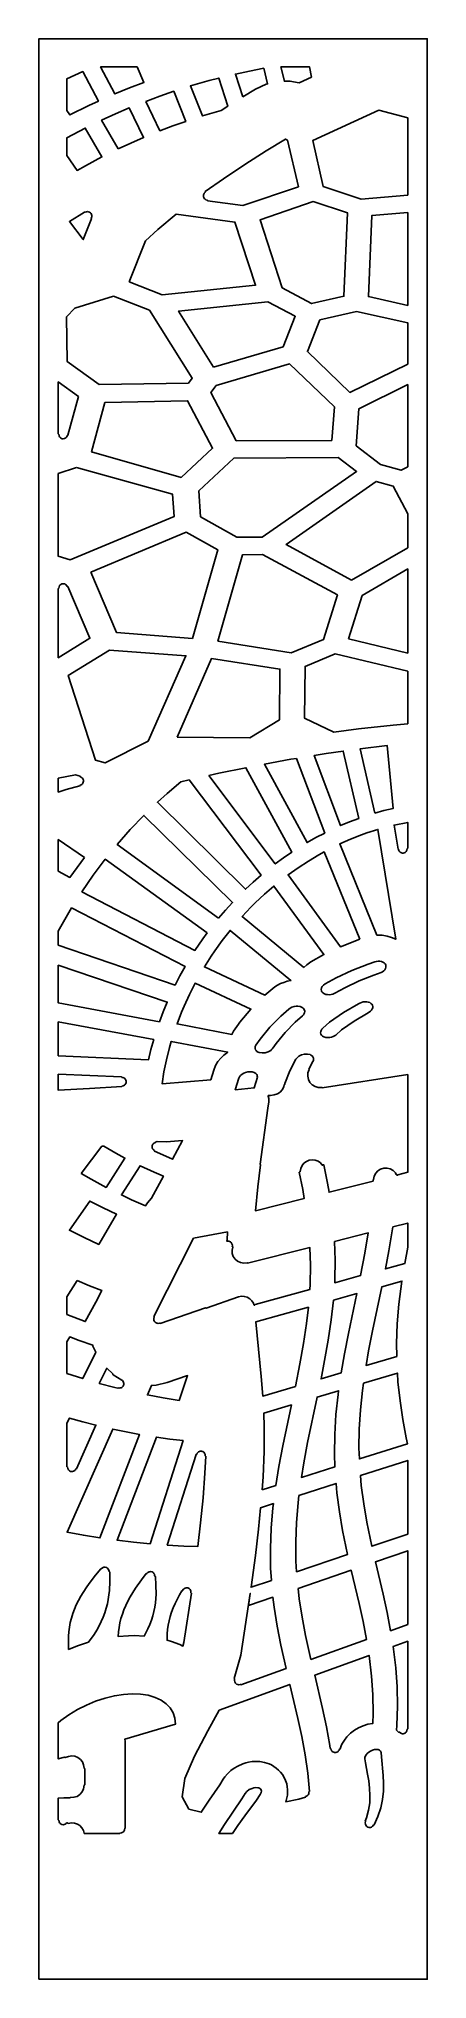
# Model space of a CAD drawing. Extents: x 0 to 400, y 0 to 2000.
import ezdxf

# ---------------------------------------------------------------- set-up
doc = ezdxf.new("R2010")
doc.units = 0
doc.layers.add('CUT', color=1, linetype='CONTINUOUS')
doc.layers.add('OUTLINE', color=7, linetype='CONTINUOUS')

msp = doc.modelspace()

# ---------------------------------------------------------------- linework, layer by layer
at = {"layer": 'CUT'}
for points in [[(29, 1926.11), (29, 1958.76), (45.18, 1966.2), (61.33, 1935.78), (51.46, 1931.2), (31.85, 1921.55)], [(101.25, 1971), (108.28, 1955.09), (93.26, 1949.34), (78.3, 1943.22), (63.61, 1971)], [(210.07, 1940.11), (202.56, 1963.66), (217.13, 1966.79), (231.7, 1969.58), (235.61, 1953.56), (234.32, 1953.25), (223.2, 1948.02)], [(268.2, 1954.75), (258.57, 1956.47), (252.91, 1956.3), (249.33, 1971), (278.9, 1971), (280.71, 1960.48)], [(110.11, 1935.51), (124.51, 1940.87), (138.97, 1945.88), (151.35, 1914.93), (138.04, 1910.21), (124.78, 1905.18)], [(175.56, 1956.94), (185.27, 1959.5), (194.56, 1930.46), (187.97, 1926.25), (168.47, 1920.53), (156.18, 1951.37)], [(81.68, 1886.46), (64.62, 1916.08), (78.81, 1922.56), (93.08, 1928.69), (107.85, 1898.27), (94.73, 1892.52)], [(380, 1838.7), (332.17, 1834.77), (292.95, 1847.77), (282.14, 1895.14), (350.25, 1926.33), (380, 1918.41)], [(47.94, 1869.12), (39.45, 1864.36), (29, 1879.79), (29, 1898.05), (47.88, 1907.93), (65.06, 1878.22)], [(169.92, 1836.31), (169.63, 1837.14), (169.51, 1837.99), (169.65, 1839.3), (170.17, 1840.51), (170.41, 1840.86), (171.4, 1841.87), (171.48, 1842.09), (171.37, 1842.5), (190.06, 1855.78), (212.3, 1870.58), (234.18, 1884.59), (254.16, 1896.63), (256.3, 1895.51), (267.33, 1847.48), (210.19, 1828.11), (173.78, 1833.15), (173.68, 1833.59), (173.51, 1833.75), (172.05, 1834.19), (170.97, 1834.91), (170.37, 1835.56)], [(54.53, 1817.94), (54.48, 1816.63), (53.97, 1815.15), (54, 1814.92), (54.29, 1814.59), (53.83, 1813.72), (45.75, 1793.03), (31.56, 1811.56), (47.12, 1821.46), (47.46, 1821.19), (47.69, 1821.17), (49.12, 1821.74), (49.98, 1821.86), (50.86, 1821.81), (52.11, 1821.4), (53.19, 1820.65), (53.77, 1819.99), (54.35, 1818.8)], [(250.75, 1743.29), (227.94, 1813.48), (282.47, 1832.22), (318.1, 1820.57), (314.24, 1734.63), (280.98, 1727.03)], [(380, 1821.1), (380, 1725.28), (339.42, 1734.33), (343.16, 1817.92)], [(93.13, 1749.4), (109.72, 1791.89), (122.63, 1803.43), (141.45, 1819.25), (202.01, 1811.1), (223.3, 1745.97), (126.99, 1736.23)], [(76.75, 1734.74), (113.96, 1720.45), (158.01, 1650.12), (154.14, 1645.11), (62.1, 1643.65), (29.26, 1667.31), (28.54, 1713.56), (37.16, 1722.23)], [(179.95, 1661.59), (143.99, 1719.37), (235.93, 1729.05), (264.19, 1713.99), (251.62, 1682.55)], [(380, 1664.79), (320.18, 1635.49), (276.64, 1677.53), (289.61, 1710.17), (327.18, 1718.92), (380, 1707.37)], [(301.8, 1586), (203.42, 1585.67), (177.28, 1635.39), (182.77, 1642.56), (258.28, 1664.98), (304.45, 1620.74)], [(23.36, 1588.08), (22.24, 1588.73), (21.36, 1589.7), (20.79, 1590.87), (20.55, 1592.41), (20.41, 1592.6), (20, 1592.76), (20, 1646.34), (40.84, 1631.44), (29.98, 1591.41), (29.56, 1591.38), (29.38, 1591.24), (28.93, 1590.2), (28.47, 1589.46), (27.87, 1588.83), (27.15, 1588.32), (26.35, 1587.97), (25.07, 1587.76), (24.2, 1587.83)], [(380, 1558.91), (373.13, 1555.38), (351.96, 1561.4), (326.71, 1580.52), (329.6, 1618.6), (380, 1643.54)], [(68.06, 1625.19), (153.15, 1626.89), (178.99, 1578.03), (146.45, 1547.98), (54.32, 1574.19)], [(164.76, 1534.16), (200.77, 1567.66), (308.24, 1568.45), (327.24, 1554.18), (230.11, 1486.46), (204.04, 1486.16), (166.66, 1507.42)], [(38.76, 1558.22), (137.72, 1530.49), (139.36, 1507.6), (32.2, 1463.01), (20, 1466.6), (20, 1551.82)], [(321.89, 1441.95), (254.76, 1478.66), (347.45, 1543.81), (364.99, 1538.9), (380, 1510.53), (380, 1475.39)], [(53.55, 1450.27), (151.82, 1491.63), (184.3, 1473.33), (158.21, 1382.01), (79.98, 1388.18)], [(260.05, 1367.17), (184.47, 1379.02), (209.82, 1468.26), (230.49, 1468.59), (307.59, 1426.83), (293.31, 1381.01)], [(319.11, 1381.71), (332.89, 1426.17), (380, 1453.53), (380, 1366.86)], [(26.64, 1438.06), (27.41, 1437.66), (28.08, 1437.12), (28.63, 1436.46), (29.19, 1435.55), (29.39, 1435.43), (29.81, 1435.45), (52.68, 1382.06), (20, 1362.09), (20, 1433.38), (20.41, 1433.54), (20.55, 1433.73), (20.79, 1435.26), (21.34, 1436.42), (21.88, 1437.08), (22.54, 1437.63), (23.7, 1438.19), (24.54, 1438.35), (25.83, 1438.3)], [(72.77, 1369.9), (151.49, 1364.02), (112.72, 1276.19), (68.23, 1253.67), (58.23, 1256.65), (30.1, 1343.59)], [(142.37, 1280.27), (177.84, 1361.14), (248.32, 1350.39), (247.83, 1298.03), (217.37, 1279.61)], [(303.88, 1285.24), (273.76, 1299.72), (274.26, 1353.05), (305.1, 1366.03), (380, 1348.1), (380, 1293.99), (365.14, 1292.71), (329.29, 1288.7)], [(295.86, 1263.27), (313.64, 1265.78), (329.45, 1196.46), (320.07, 1192.91), (310.74, 1189.03), (283.68, 1261.29)], [(346.06, 1201.88), (330.99, 1268.22), (358.91, 1271.49), (365.02, 1206.79), (355.53, 1204.5)], [(45.65, 1236.64), (45.9, 1235.81), (45.98, 1234.94), (45.78, 1233.64), (45.43, 1232.84), (44.93, 1232.12), (44.3, 1231.51), (43.57, 1231.05), (42.52, 1230.6), (42.31, 1230.2), (42.34, 1229.99), (28.24, 1226.1), (20, 1223.62), (20, 1237.9), (37.64, 1241.34), (42.53, 1239.9), (42.56, 1239.47), (42.7, 1239.28), (43.63, 1238.86), (44.36, 1238.38), (45.24, 1237.41)], [(175.24, 1240.67), (185.55, 1242.98), (213.25, 1248.63), (260.76, 1161.77), (252.08, 1155.81), (243.54, 1149.54)], [(265.56, 1258.33), (294.49, 1181.4), (285.37, 1176.62), (276.35, 1171.51), (232.35, 1252.34), (259.53, 1257.34)], [(132.08, 1222.13), (146.12, 1234.12), (154.84, 1236.11), (228.91, 1137.82), (220.82, 1130.76), (212.93, 1123.42), (122.17, 1213.11)], [(185.15, 1093.54), (80.76, 1169.57), (94.23, 1184.87), (108.23, 1199.57), (199.54, 1109.88), (192.23, 1101.83)], [(363.38, 1073.85), (358.88, 1075.23), (353.57, 1076.09), (348.17, 1076.2), (309.92, 1170.08), (321.08, 1175.01), (332.33, 1179.44), (337.98, 1181.46), (349.33, 1185.12), (367.7, 1071.86)], [(376.22, 1160.81), (375.35, 1160.66), (374.48, 1160.68), (373.63, 1160.86), (372.82, 1161.21), (372.11, 1161.71), (371.27, 1162.71), (370.88, 1163.49), (370.56, 1164.53), (370.39, 1164.69), (369.98, 1164.77), (365.98, 1189.53), (380, 1192.37), (380, 1165.64), (379.59, 1165.48), (379.45, 1165.29), (379.21, 1163.75), (378.87, 1162.95), (378.38, 1162.23), (377.4, 1161.35)], [(46.89, 1156.16), (39.38, 1145.95), (32.1, 1135.57), (20, 1142.12), (20, 1174.54)], [(330.66, 1072), (310.68, 1064.1), (256.79, 1138.32), (267.13, 1145.66), (277.67, 1152.54), (288.41, 1158.94), (293.84, 1161.96)], [(173.28, 1078.41), (168.99, 1072.49), (160.76, 1060.4), (44.32, 1120.93), (56.01, 1137.87), (68.33, 1154.28)], [(273.1, 1042.7), (209.42, 1095.43), (218.37, 1104.89), (222.97, 1109.47), (232.39, 1118.33), (242.11, 1126.77), (293.71, 1056.09), (280.26, 1048.61), (275.98, 1045.45)], [(26.71, 1092.33), (33.69, 1104.18), (150.67, 1043.94), (145.33, 1034.34), (140.3, 1024.58), (20, 1065.93), (20, 1080.21)], [(255.89, 1028.54), (252.44, 1027.48), (249.05, 1026.12), (245.77, 1024.43), (243.04, 1022.71), (241.01, 1021.23), (232.81, 1014.16), (170.52, 1043.35), (177.56, 1054.47), (181.24, 1059.92), (188.91, 1070.6), (196.97, 1080.94), (259.71, 1029.33)], [(124.21, 986.74), (20, 1006.35), (20, 1045.14), (132.2, 1007.08), (128.04, 996.97)], [(355.3, 1039.38), (353.99, 1038.35), (352.46, 1037.49), (345.22, 1035.02), (329.88, 1028.93), (315.13, 1021.96), (305.03, 1016.34), (302.76, 1015.39), (300.95, 1014.94), (299.1, 1014.73), (297.31, 1014.78), (295.63, 1015.08), (294.12, 1015.62), (292.5, 1016.68), (291.63, 1017.69), (291.09, 1018.83), (290.91, 1020.08), (291.23, 1021.81), (291.88, 1023.09), (293.25, 1024.68), (295.1, 1026.05), (306.29, 1032.21), (322.48, 1039.81), (339.09, 1046.36), (346.02, 1048.62), (347.8, 1049.05), (349.6, 1049.24), (351.36, 1049.18), (352.99, 1048.87), (354.46, 1048.33), (355.68, 1047.57), (356.63, 1046.62), (357.27, 1045.53), (357.56, 1044.32), (357.5, 1043.06), (357.09, 1041.78), (356.35, 1040.54)], [(155.09, 1014.87), (161.02, 1026.61), (218.54, 999.93), (207.07, 986.29), (205.63, 984.39), (200.63, 977.07), (198.84, 973.74), (142.4, 984.65), (147.11, 996.87), (149.65, 1002.91)], [(241.02, 959.62), (240.11, 958.52), (238.82, 957.38), (236.14, 955.86), (233.07, 954.92), (229.92, 954.67), (227.04, 955.14), (226.03, 955.52), (224.72, 956.27), (223.72, 957.23), (223.23, 957.96), (222.79, 959.15), (222.71, 960.01), (222.9, 961.32), (223.45, 962.64), (227.83, 969.02), (237.89, 981.11), (249.3, 992.71), (257.55, 999.88), (259, 1000.9), (260.66, 1001.73), (263.07, 1002.5), (264.95, 1002.8), (266.79, 1002.84), (269.1, 1002.5), (270.61, 1001.96), (271.89, 1001.2), (272.58, 1000.59), (273.35, 999.53), (273.84, 997.92), (273.68, 996.19), (273.35, 995.32), (272.58, 994.05), (271.5, 992.86), (264.02, 986.34), (253.63, 975.73), (244.42, 964.6)], [(343.93, 1002.58), (343.87, 1001.32), (343.46, 1000.03), (342.72, 998.78), (341.66, 997.6), (339.34, 995.95), (324.71, 987.54), (311.89, 978.39), (305.89, 973.14), (303.29, 971.65), (301.53, 971.03), (299.69, 970.63), (297.26, 970.5), (295.53, 970.7), (293.48, 971.35), (292.22, 972.1), (291.24, 973.04), (290.59, 974.14), (290.29, 975.36), (290.35, 976.64), (290.77, 977.94), (291.53, 979.22), (292.61, 980.41), (299.39, 986.29), (313.8, 996.5), (329.16, 1005.37), (330.79, 1006.18), (332.32, 1006.78), (334.11, 1007.23), (335.92, 1007.44), (337.69, 1007.39), (339.34, 1007.1), (340.81, 1006.57), (342.04, 1005.82), (343, 1004.88), (343.64, 1003.79)], [(115.4, 958.1), (112.86, 947.6), (20, 951.83), (20, 986.62), (118.29, 968.54)], [(177.19, 926.95), (126.92, 922.97), (128.9, 935.1), (131.52, 947.72), (134.68, 960.28), (136.45, 966.53), (194.66, 955.53), (190.71, 952.57), (187.3, 949.23), (184.52, 945.72), (182.08, 941.64), (180.19, 937.07)], [(278.49, 937.55), (277.22, 934.04), (276.95, 930.62), (277.64, 927.26), (279.21, 924.21), (281.56, 921.71), (284.51, 919.96), (287.81, 919.07), (291.3, 919.13), (291.71, 918.97), (291.9, 918.62), (380, 932.41), (380, 831.67), (369.71, 829.08), (369.5, 828.65), (369.04, 828.52), (368.8, 828.59), (368.62, 828.76), (368.23, 829.3), (367.3, 831.03), (364.94, 833.48), (362.02, 835.2), (358.74, 836.06), (355.34, 835.99), (352.09, 835.01), (349.23, 833.19), (346.98, 830.65), (345.5, 827.61), (344.87, 824.19), (344.64, 823.81), (344.26, 823.7), (344.21, 822.63), (298.89, 811.19), (297.34, 820.52), (293.59, 839.36), (293.28, 839.39), (293.13, 839.27), (292.67, 839.24), (292.48, 839.11), (292.23, 839.07), (291.99, 839.13), (290.12, 841.28), (287.57, 843.1), (284.65, 844.22), (281.54, 844.58), (278.44, 844.14), (275.55, 842.94), (273.05, 841.06), (271.11, 838.61), (269.83, 835.76), (269.23, 832.5), (269.06, 832.32), (268.74, 832.24), (268.62, 831.96), (268.28, 831.76), (271.88, 813.8), (273.4, 804.75), (223.05, 792.04), (225.61, 816.7), (228.44, 839.52), (228.21, 839.59), (228.03, 839.75), (227.92, 840.19), (236.04, 897.9), (236.86, 904.42), (236.82, 907.84), (236.17, 910.08), (236.21, 910.51), (236.34, 910.69), (236.73, 910.85), (238.73, 910.91), (242.42, 911.49), (245.7, 912.47), (248.55, 914.29), (250.81, 916.82), (252.3, 919.86), (252.77, 922.12), (252.93, 922.29), (253.44, 922.4), (253.56, 923.05), (258.44, 936.43), (264.73, 948.14), (265.62, 949.4), (267.74, 951.28), (270.49, 952.69), (273.55, 953.49), (276.61, 953.59), (279.33, 952.99), (280.27, 952.57), (281.45, 951.76), (282.32, 950.76), (282.72, 950.01), (282.96, 949.21), (283.02, 947.94), (282.86, 947.07), (282.36, 945.83), (278.17, 938.06), (278.44, 937.77)], [(89.94, 925.73), (89.99, 924.87), (89.88, 924.03), (89.4, 922.83), (88.9, 922.12), (88.27, 921.55), (87.54, 921.09), (86.75, 920.78), (85.66, 920.56), (85.38, 920.21), (85.36, 920), (52.05, 917.95), (20, 916.23), (20, 932.75), (85.21, 930.05), (85.35, 929.65), (85.53, 929.5), (86.62, 929.31), (87.44, 929.02), (88.51, 928.32), (89.34, 927.34), (89.72, 926.56)], [(206.59, 930.17), (207.6, 931.43), (209.41, 932.93), (211.04, 933.86), (212.84, 934.59), (215.37, 935.19), (217.9, 935.35), (219.69, 935.16), (221.81, 934.52), (223.48, 933.47), (224.38, 932.46), (224.79, 931.71), (225.04, 930.9), (225.1, 929.61), (221.97, 918.66), (202.38, 916.81), (205.91, 928.85)], [(116.59, 857.89), (116.7, 859.17), (116.98, 859.97), (117.42, 860.7), (117.98, 861.34), (118.66, 861.85), (119.41, 862.23), (120.48, 862.56), (120.64, 862.72), (120.73, 863.15), (122.02, 863.37), (131.48, 863.14), (148.09, 864.41), (137.72, 845.1), (121.55, 852.27), (119.24, 853.41), (119.28, 853.84), (119.17, 854.04), (117.99, 854.89), (117.2, 855.88), (116.99, 856.25), (116.71, 857.06)], [(43.71, 830.47), (64.95, 858.63), (66.95, 858.75), (79.41, 851.48), (88.72, 846.39), (69.3, 816.13), (53.86, 824.54)], [(118.69, 831.84), (128.37, 827.69), (116.15, 804.93), (111.77, 800.17), (109.95, 797.27), (95.61, 803.4), (85.03, 808.29), (104.32, 838.48)], [(46.56, 764.39), (31.56, 771.96), (52.47, 802.05), (66.18, 795.02), (80.06, 788.43), (61.76, 757.31)], [(197.28, 759.97), (197.95, 759.45), (198.51, 758.81), (198.93, 758.06), (199.22, 757.25), (199.33, 756.41), (199.24, 755.37), (199.59, 755.11), (199.67, 754.67), (198.99, 751.41), (199.21, 748.08), (200.3, 744.93), (202.2, 742.2), (204.74, 740.06), (207.78, 738.68), (211.06, 738.15), (214.44, 738.52), (214.87, 738.41), (215.08, 738.07), (279.2, 754.13), (279.77, 735.92), (279.39, 716.06), (279.03, 710.76), (222.71, 695.31), (222.58, 695.03), (222.39, 694.88), (222.17, 694.83), (221.93, 694.86), (221.59, 695.17), (220.97, 696.69), (219.38, 699.26), (217.2, 701.38), (214.57, 702.89), (211.66, 703.73), (208.62, 703.84), (205.62, 703.19), (172.47, 691.69), (172.01, 691.72), (171.7, 692.07), (124.95, 675.85), (124.67, 676.19), (124.45, 676.26), (122.92, 675.98), (122.05, 676.03), (121.63, 676.13), (120.8, 676.43), (119.74, 677.18), (118.93, 678.2), (118.46, 679.4), (118.35, 680.27), (118.41, 681.14), (118.88, 682.62), (118.72, 683.04), (118.55, 683.15), (159.43, 763.73), (194.29, 770.23), (193.93, 761.73), (193.66, 761.52), (193.56, 761.31), (193.56, 761.08), (193.8, 760.69), (194.02, 760.6), (194.83, 760.65), (195.68, 760.59), (196.5, 760.36)], [(304.72, 760.52), (339.32, 769.18), (335.91, 748.18), (331.5, 725.15), (304.74, 717.81), (304.94, 720.71), (305.32, 741.05)], [(364.48, 775.48), (380, 779.37), (380, 754.49), (376.88, 737.6), (357.08, 732.17), (360.61, 750.87), (363.96, 771.42)], [(39.45, 720.21), (52.2, 714.83), (64.83, 709.86), (58.63, 697.8), (47.88, 677.77), (29, 685.12), (29, 703.38)], [(301.26, 679.45), (303.53, 699.86), (327.66, 706.59), (318.94, 665.38), (314.82, 644.45), (311.41, 624.93), (290.65, 618.78), (294.41, 637.58), (298.16, 658.58)], [(369.24, 675.35), (368.5, 655.22), (368.67, 641.89), (337.13, 632.55), (339.74, 647.63), (343.77, 668.2), (353.34, 713.75), (373.98, 719.5), (370.92, 695.65)], [(272.7, 655.12), (268.97, 634.35), (264.23, 610.96), (230.63, 601.01), (229.08, 621.04), (223.67, 677.6), (277.66, 692.65), (275.77, 675.67)], [(41.64, 658.4), (55.55, 653.61), (55.78, 652.62), (58.62, 646.25), (45.18, 619.14), (29, 624.41), (29, 657.05), (31.85, 662)], [(87.54, 613.07), (87.33, 612.24), (86.72, 611.11), (86.15, 610.49), (85.46, 609.97), (84.69, 609.6), (83.86, 609.39), (83.01, 609.34), (81.9, 609.47), (81.52, 609.22), (81.43, 609.02), (78.39, 609.75), (62.26, 614.07), (70.02, 629.77), (76.32, 623.91), (76.25, 623.45), (76.51, 623.08), (85.5, 617.48), (86.19, 616.95), (86.99, 615.96), (87.35, 615.17), (87.59, 613.92)], [(120.83, 612.15), (132.36, 614.91), (153.28, 622.17), (144.48, 596.53), (128.16, 599.14), (111.88, 602.17), (115.95, 611.97)], [(334.35, 614.25), (369.39, 624.78), (369.95, 615.62), (372.06, 596.19), (374.96, 577.01), (378.5, 558.06), (379.79, 551.97), (330.17, 536.19), (329.76, 547.39), (330, 567), (331.2, 586.85), (333.3, 606.92)], [(308.18, 602.68), (306, 581.96), (304.75, 561.41), (304.49, 541.07), (304.97, 528.18), (270.52, 517.22), (272.96, 532.36), (276.89, 553.27), (286.68, 599.92), (308.73, 606.55)], [(230.01, 504.34), (231.03, 517.8), (232.24, 543.82), (232.26, 569.48), (231.62, 583.37), (260.18, 591.95), (251.25, 549.62), (247.22, 528.28), (244.07, 508.81)], [(32.67, 523.42), (31.51, 523.99), (30.58, 524.85), (30.11, 525.57), (29.79, 526.35), (29.55, 527.87), (29.41, 528.06), (29, 528.22), (29, 573.01), (31.75, 578.39), (45.28, 574.6), (58.86, 571.1), (38.79, 526.08), (38.36, 526.1), (38.16, 525.99), (37.6, 525.09), (37.04, 524.43), (36.36, 523.9), (35.6, 523.52), (34.78, 523.29), (33.93, 523.22)], [(89.88, 564.17), (103.57, 561.59), (62.88, 454.84), (45.95, 457.6), (29.04, 460.73), (76.22, 567.04)], [(114.56, 448.7), (97.62, 450.34), (80.67, 452.35), (121.05, 558.71), (134.77, 556.76), (148.51, 555.08)], [(163.64, 542.73), (164.62, 543.59), (165.41, 543.98), (166.24, 544.22), (167.55, 544.24), (168.4, 544.05), (168.8, 543.88), (169.9, 543.18), (170.74, 542.17), (171.25, 540.97), (171.42, 539.42), (171.55, 539.23), (171.95, 539.05), (171.14, 521.47), (169.23, 496.31), (166.65, 470.42), (163.76, 445.98), (149.25, 446.47), (132.34, 447.37), (162.04, 540.82), (162.25, 540.79), (162.66, 540.98), (163.15, 542.02)], [(334.63, 489.89), (332.13, 508.85), (331.25, 519.04), (380, 534.76), (380, 458.83), (343.07, 446.27), (337.87, 471.1)], [(267.98, 498.64), (306.11, 510.93), (306.96, 501.18), (309.55, 481.65), (312.89, 462.38), (318.06, 437.78), (265.51, 419.91), (264.82, 430.93), (264.57, 450.71), (265.32, 470.76), (267.03, 491.07)], [(226.3, 463.93), (228.49, 485.9), (241.64, 490.14), (241.09, 485.81), (239.32, 464.81), (238.53, 444.04), (238.79, 423.52), (239.58, 411.1), (218.68, 404), (223.08, 436.72)], [(380, 365.62), (362.33, 359.23), (358.69, 378.05), (354.59, 396.73), (346.76, 430.1), (380, 441.55)], [(72.56, 420.01), (72.98, 419.87), (73.11, 409.97), (72.69, 400.66), (72.22, 396.03), (71.53, 391.42), (70.62, 386.84), (69.45, 382.28), (68.03, 377.74), (66.33, 373.23), (64.36, 368.73), (62.12, 364.26), (59.61, 359.81), (56.85, 355.38), (51.09, 347.22), (39.75, 343.56), (30.69, 339.98), (30.45, 348.72), (30.6, 353.47), (30.97, 358.19), (31.58, 362.89), (32.44, 367.55), (33.57, 372.18), (34.96, 376.76), (36.63, 381.32), (38.57, 385.83), (40.76, 390.3), (43.2, 394.74), (48.75, 403.51), (51.81, 407.85), (58.38, 416.45), (63.72, 422.94), (64.13, 422.8), (64.36, 422.86), (65.51, 423.87), (66.24, 424.28), (67.06, 424.52), (68.32, 424.6), (69.56, 424.32), (70.66, 423.69), (71.54, 422.77), (72.12, 421.65), (72.35, 420.41)], [(108.33, 353.64), (98.56, 354.09), (92.5, 354.01), (81.63, 353.25), (81.99, 357.99), (82.59, 362.58), (83.47, 367.14), (84.61, 371.69), (86.02, 376.21), (87.7, 380.71), (89.64, 385.18), (91.82, 389.63), (94.24, 394.06), (99.66, 402.87), (105.72, 411.61), (110.66, 418.2), (111.06, 418.08), (111.28, 418.15), (112.42, 419.22), (113.57, 419.82), (114.43, 420.02), (115.3, 420.05), (116.58, 419.77), (117.36, 419.37), (118.04, 418.84), (118.62, 418.17), (119.04, 417.4), (119.3, 416.57), (119.5, 415.38), (119.65, 415.2), (120.08, 415.07), (120.67, 406.09), (120.75, 396.99), (120.53, 392.46), (120.09, 387.94), (119.42, 383.42), (118.51, 378.92), (117.33, 374.42), (115.89, 369.93), (114.18, 365.45), (112.19, 360.98)], [(267.02, 402.65), (321.79, 421.51), (329.89, 387.23), (333.99, 368.65), (337.57, 350.27), (280.34, 329.57), (274.82, 354.12), (271.17, 373.03), (268.2, 392.11)], [(147.35, 400.11), (147.8, 400.21), (149.12, 402.06), (150.12, 402.85), (150.9, 403.2), (151.73, 403.39), (152.58, 403.42), (153.43, 403.29), (154.23, 402.99), (154.96, 402.55), (155.85, 401.64), (156.29, 400.9), (156.58, 400.11), (156.7, 399.26), (156.7, 398.2), (156.81, 397.99), (157.18, 397.79), (149.52, 346.88), (148.49, 343.34), (145.2, 344.87), (136.64, 348.1), (132.16, 349.41), (132.21, 355.95), (132.57, 360.45), (133.19, 364.94), (134.09, 369.42), (135.25, 373.9), (136.68, 378.37), (138.37, 382.83), (140.3, 387.29), (144.83, 396.17), (147.14, 400.19)], [(202.6, 305.07), (202.1, 305.77), (201.74, 306.59), (201.52, 307.88), (201.68, 309.35), (201.58, 309.58), (201.25, 309.8), (208.24, 333.94), (217.79, 397.71), (215.98, 385.07), (241.14, 393.74), (242.31, 383.39), (245.38, 363.77), (249.14, 344.43), (254.6, 320.25), (208.17, 303.46), (207.88, 303.8), (207.66, 303.86), (206.14, 303.57), (204.82, 303.7), (203.61, 304.21)], [(374.43, 253), (373.58, 253.2), (372.77, 253.57), (371.54, 254.54), (371.09, 254.55), (370.91, 254.42), (368.37, 256.74), (368.72, 261.37), (369.31, 281.52), (368.93, 301.37), (367.58, 320.92), (364.93, 342.82), (380, 348.34), (380, 257.96), (379.79, 257.92), (379.46, 257.62), (379.21, 256.06), (378.86, 255.24), (378.36, 254.53), (377.74, 253.91), (376.99, 253.44), (376.17, 253.12), (375.31, 252.97)], [(344.13, 293.31), (344.51, 273.93), (344.2, 263.63), (338.81, 262.72), (333.98, 261.23), (329.41, 259.19), (325.13, 256.63), (321.09, 253.51), (317.33, 249.74), (314.68, 246.32), (312.82, 243.28), (311.86, 241.41), (310.28, 237.35), (310.03, 237.38), (309.63, 237.16), (309.21, 236.12), (308.48, 235.06), (307.84, 234.49), (307.1, 234.05), (305.85, 233.68), (304.56, 233.69), (303.74, 233.91), (302.95, 234.28), (302.27, 234.8), (301.69, 235.45), (301.26, 236.19), (300.8, 237.66), (300.64, 237.83), (300.22, 237.93), (299.78, 241.04), (296.33, 260.16), (292.31, 279.08), (284.22, 313.27), (340.21, 333.77), (342.81, 312.42)], [(250.93, 210.91), (248.96, 213.48), (246.96, 215.6), (244.6, 217.66), (242.17, 219.39), (239.65, 220.84), (237.27, 221.95), (232.52, 223.52), (227.58, 224.37), (222.09, 224.48), (219.61, 224.27), (216.02, 223.67), (213.23, 222.98), (210.03, 221.92), (204.87, 219.59), (201.11, 217.34), (197.89, 214.96), (194.41, 211.78), (191.6, 208.56), (189.85, 206.12), (186.39, 200.44), (175.5, 184.43), (167.37, 172.04), (154.65, 175.3), (147.52, 188.09), (150.47, 206.89), (160.4, 230.01), (174.19, 255.82), (185.77, 277.22), (258.52, 303.86), (266.87, 268.84), (270.87, 250.07), (274.3, 231.21), (276.99, 212.19), (278.76, 193.59), (278.54, 193.53), (278.24, 193.19), (278.2, 192.06), (278.03, 191.19), (277.45, 190.01), (276.54, 189.05), (275.79, 188.59), (274.82, 188.18), (274.61, 187.78), (274.63, 187.56), (267.68, 185.69), (254.34, 182.84), (255.52, 186.91), (255.99, 189.6), (256.21, 191.96), (256.2, 195.39), (255.88, 198.43), (255.29, 201.3), (254.15, 204.83), (252.74, 207.92)], [(87.9, 153.03), (87.43, 152.28), (86.47, 151.38), (85.28, 150.8), (83.71, 150.54), (83.41, 150.21), (83.37, 150), (47.22, 150), (46.94, 150.1), (46.64, 150.48), (45.91, 153.33), (44.41, 156.03), (42.29, 158.29), (39.66, 159.95), (36.72, 160.92), (33.62, 161.11), (30.3, 160.53), (30.09, 160.61), (29.85, 160.94), (29.63, 160.87), (29.46, 161.14), (29.04, 161.28), (28.65, 161.1), (28.02, 160.39), (26.98, 159.66), (26.18, 159.35), (24.91, 159.19), (23.66, 159.4), (22.88, 159.74), (21.86, 160.51), (21.32, 161.17), (20.79, 162.33), (20.55, 163.84), (20.41, 164.03), (20, 164.19), (20, 186.62), (25.6, 187.09), (30.96, 187.02), (31.99, 186.89), (32.17, 187.24), (32.58, 187.41), (36.11, 187.45), (39.46, 188.47), (42.39, 190.39), (44.68, 193.05), (46.12, 196.23), (46.7, 200), (46.84, 200.17), (47.22, 200.29), (47.22, 217.09), (46.84, 217.22), (46.7, 217.39), (46.18, 220.93), (44.91, 223.96), (42.89, 226.55), (40.26, 228.51), (37.2, 229.71), (33.93, 230.07), (30.65, 229.55), (27.09, 228.5), (26.63, 228.55), (26.34, 228.9), (20, 227.02), (20, 264.26), (22.79, 266.65), (30.96, 272.56), (39.75, 277.9), (48.99, 282.6), (58.53, 286.57), (68.18, 289.76), (77.8, 292.1), (87.22, 293.56), (96.27, 294.13), (104.81, 293.81), (112.7, 292.59), (119.81, 290.51), (126.03, 287.61), (131.25, 283.93), (135.4, 279.54), (138.42, 274.52), (140.24, 268.94), (140.85, 262.9), (88.7, 247.42), (88.96, 245.39), (88.96, 155.88), (88.59, 155.72), (88.43, 155.52), (88.22, 153.86)], [(336.34, 159.8), (336.26, 161.07), (336.54, 162.47), (336.34, 162.88), (336.15, 162.98), (337.38, 166.16), (339.73, 174.24), (340.85, 181.67), (341.1, 189.36), (340.68, 197.05), (339.79, 204.49), (338.64, 211.45), (336.38, 223.06), (335.73, 227.2), (335.78, 228.37), (336.16, 229.62), (337.15, 231.33), (338.21, 232.57), (339.97, 234.07), (341.5, 235.04), (343.68, 236.03), (345.89, 236.63), (347.48, 236.8), (349.4, 236.63), (350.97, 236.04), (352.07, 235.05), (352.65, 233.74), (352.81, 229.24), (354.62, 210.02), (355, 202.06), (354.89, 193.72), (354.06, 185.19), (352.25, 176.69), (349.11, 167.67), (345.43, 159.2), (345.21, 159.25), (344.78, 159.1), (344.27, 158.23), (343.71, 157.58), (342.68, 156.83), (341.47, 156.41), (340.21, 156.35), (338.97, 156.66), (338.22, 157.06), (337.56, 157.59), (336.79, 158.61)], [(212.02, 168.22), (205.1, 158.54), (199.42, 150), (185.49, 150), (191.29, 159.39), (209.15, 185.9), (212.46, 191.37), (214.33, 193.5), (216.82, 195.35), (219.68, 196.71), (221.45, 197.23), (223.16, 197.5), (225.75, 197.38), (226.63, 197.14), (227.75, 196.56), (228.57, 195.77), (229.08, 194.79), (229.26, 193.66), (229.08, 192.41), (228.05, 190.23), (224.18, 184.66)]]:
    msp.add_lwpolyline(points, close=True, dxfattribs=at)
at = {"layer": 'OUTLINE'}
msp.add_lwpolyline([(0, 0), (400, 0), (400, 2000), (0, 2000)], close=True, dxfattribs=at)

doc.saveas('drawing.dxf')
